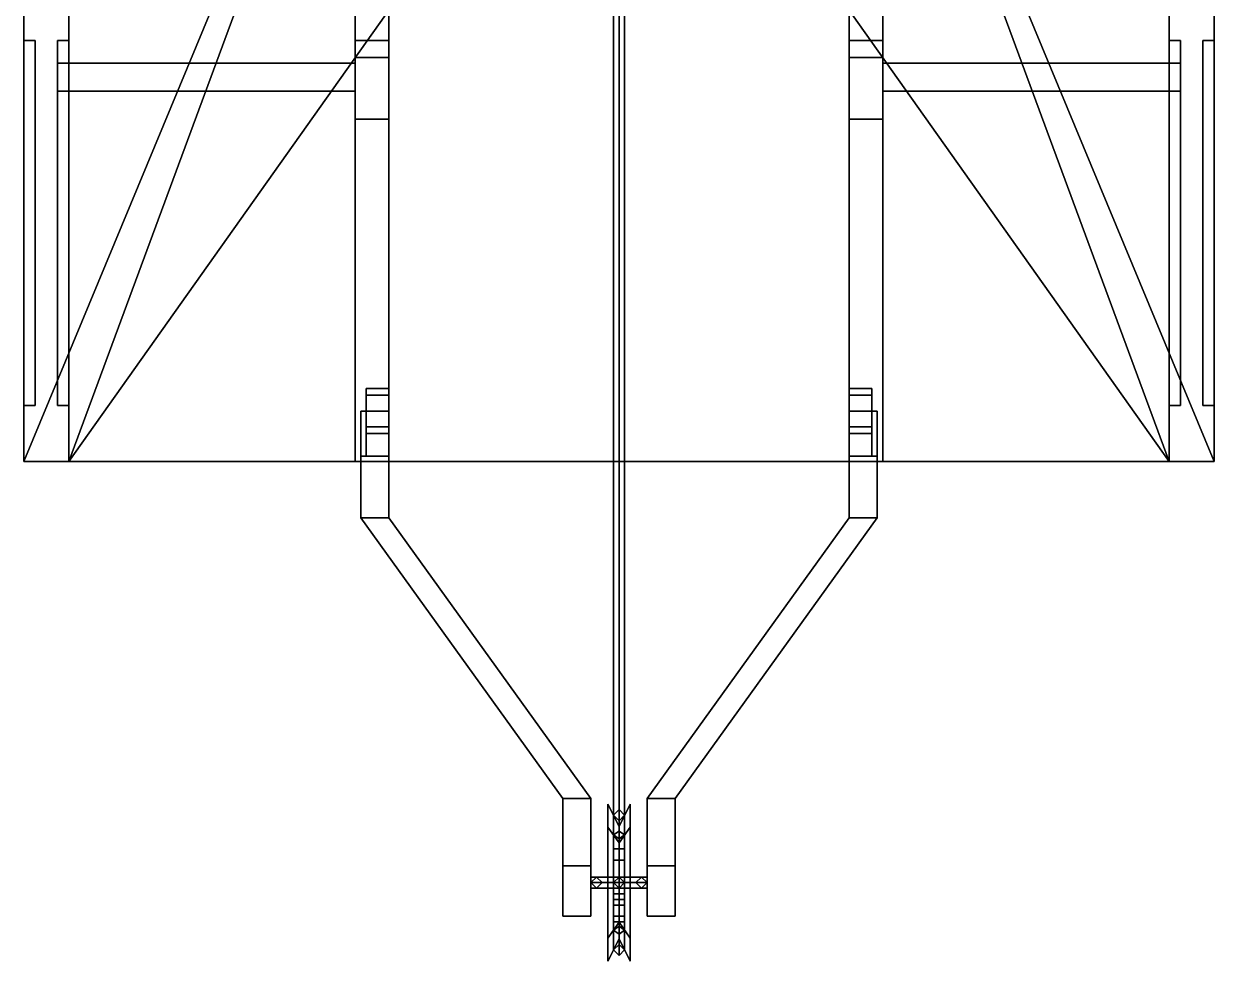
# Model space of a CAD drawing. Extents: x -1.06 to 1.06, y -3.17 to -0.06.
# Drawn here: x -1.06 to 1.06, y -3.17 to -1.5 of the extents above; entities that cross this region are included whole.
import ezdxf

# ---------------------------------------------------------------- set-up
doc = ezdxf.new("R2010")
doc.units = 0
doc.layers.add('CARGO_BOX', color=3, linetype='CONTINUOUS')

msp = doc.modelspace()

# ---------------------------------------------------------------- linework, layer by layer
at = {"layer": 'CARGO_BOX'}
for points in [[(-1.06, -2.28, 1.99), (-0.98, -2.28, 1.99), (-0.98, -0.14, 1.99), (-1.06, -0.06, 1.99)], [(-1.06, -2.18, 1.95), (-1.06, -2.28, 1.99), (-1.06, -0.06, 1.99), (-1.06, -0.14, 1.95)], [(-1.06, -0.06, 1.26), (-1.06, -2.28, 1.26), (-1.06, -2.18, 1.4), (-1.06, -0.14, 1.4)], [(-1.06, -0.06, 1.26), (-0.33, -0.24, 1.26), (-0.33, -0.52, 1.26), (-1.06, -2.28, 1.26)], [(-0.47, -1.67, 0.94), (-0.47, -1.53, 1.06), (-0.47, -0.17, 1.06), (-0.47, -0.06, 0.94)], [(-0.47, -1.67, 1.14), (-0.47, -2.28, 1.26), (-0.47, -0.06, 1.26), (-0.47, -0.17, 1.14)], [(-0.41, -0.06, 0.94), (-0.41, -0.17, 1.06), (-0.41, -1.53, 1.06), (-0.41, -1.67, 0.94)], [(-0.41, -0.17, 1.14), (-0.41, -0.06, 1.26), (-0.41, -2.28, 1.26), (-0.41, -1.67, 1.14)], [(1.06, -2.28, 1.26), (0.33, -0.52, 1.26), (0.33, -0.24, 1.26), (1.06, -0.06, 1.26)], [(0.41, -1.67, 0.94), (0.41, -1.53, 1.06), (0.41, -0.17, 1.06), (0.41, -0.06, 0.94)], [(0.41, -1.67, 1.14), (0.41, -2.28, 1.26), (0.41, -0.06, 1.26), (0.41, -0.17, 1.14)], [(0.47, -0.06, 0.94), (0.47, -0.17, 1.06), (0.47, -1.53, 1.06), (0.47, -1.67, 0.94)], [(0.47, -0.17, 1.14), (0.47, -0.06, 1.26), (0.47, -2.28, 1.26), (0.47, -1.67, 1.14)], [(0.98, -2.28, 1.99), (1.06, -2.28, 1.99), (1.06, -0.06, 1.99), (0.98, -0.14, 1.99)], [(1.06, -0.14, 1.95), (1.06, -0.06, 1.99), (1.06, -2.28, 1.99), (1.06, -2.18, 1.95)], [(1.06, -0.14, 1.4), (1.06, -2.18, 1.4), (1.06, -2.28, 1.26), (1.06, -0.06, 1.26)], [(-0.98, -0.14, 1.34), (-0.98, -0.14, 1.4), (-0.98, -2.18, 1.4), (-0.98, -2.28, 1.34)], [(-0.98, -2.18, 1.95), (-0.98, -0.14, 1.95), (-0.98, -0.14, 1.99), (-0.98, -2.28, 1.99)], [(-0.33, -0.24, 1.34), (-0.98, -0.14, 1.34), (-0.98, -2.28, 1.34), (-0.33, -0.52, 1.34)], [(0.33, -0.52, 1.34), (0.98, -2.28, 1.34), (0.98, -0.14, 1.34), (0.33, -0.24, 1.34)], [(0.98, -2.28, 1.34), (0.98, -2.18, 1.4), (0.98, -0.14, 1.4), (0.98, -0.14, 1.34)], [(0.98, -2.28, 1.99), (0.98, -0.14, 1.99), (0.98, -0.14, 1.95), (0.98, -2.18, 1.95)], [(0, -0.38, 1.41), (-0.01, -0.39, 1.41), (-0.01, -2.9451, 2.8749), (0, -2.9381, 2.8819)], [(0.01, -0.39, 1.41), (0, -0.38, 1.41), (0, -2.9381, 2.8819), (0.01, -2.9451, 2.8749)], [(-0.01, -0.39, 1.41), (0, -0.4, 1.41), (0, -2.9522, 2.8678), (-0.01, -2.9451, 2.8749)], [(0, -0.4, 1.41), (0.01, -0.39, 1.41), (0.01, -2.9451, 2.8749), (0, -2.9522, 2.8678)], [(-1.06, -2.28, 1.26), (-0.33, -0.52, 1.26), (0.33, -0.52, 1.26), (1.06, -2.28, 1.26)], [(-0.25, -1.25, 1.34), (-0.25, -0.6, 1.34), (-0.33, -0.52, 1.34), (-0.98, -2.28, 1.34)], [(0.98, -2.28, 1.34), (0.33, -0.52, 1.34), (0.25, -0.6, 1.34), (0.25, -1.25, 1.34)], [(-0.47, -1.53, 1.06), (-0.41, -1.53, 1.06), (-0.41, -1.2, 1.06), (-0.47, -1.2, 1.06)], [(0.41, -1.53, 1.06), (0.47, -1.53, 1.06), (0.47, -1.2, 1.06), (0.41, -1.2, 1.06)], [(-0.47, -1.21, 1.14), (-0.41, -1.21, 1.14), (-0.41, -1.53, 1.14), (-0.47, -1.53, 1.14)], [(0.41, -1.21, 1.14), (0.47, -1.21, 1.14), (0.47, -1.53, 1.14), (0.41, -1.53, 1.14)], [(-0.25, -1.25, 1.34), (-0.98, -2.28, 1.34), (0.98, -2.28, 1.34), (0.25, -1.25, 1.34)], [(-1.06, -1.47, 1.95), (-1.06, -1.47, 1.4), (-1.06, -1.53, 1.4), (-1.06, -1.53, 1.95)], [(-0.98, -1.53, 1.95), (-0.98, -1.53, 1.4), (-0.98, -1.47, 1.4), (-0.98, -1.47, 1.95)], [(0.98, -1.47, 1.95), (0.98, -1.47, 1.4), (0.98, -1.53, 1.4), (0.98, -1.53, 1.95)], [(1.06, -1.53, 1.95), (1.06, -1.53, 1.4), (1.06, -1.47, 1.4), (1.06, -1.47, 1.95)], [(-1.06, -1.53, 1.4), (-1.06, -2.18, 1.4), (-1.04, -2.18, 1.4), (-1.04, -1.53, 1.4)], [(-1.06, -2.18, 1.95), (-1.06, -1.53, 1.95), (-1.04, -1.53, 1.95), (-1.04, -2.18, 1.95)], [(-1.06, -1.53, 1.95), (-1.06, -1.53, 1.4), (-1.04, -1.53, 1.4), (-1.04, -1.53, 1.95)], [(-1.04, -2.18, 1.4), (-1.04, -2.18, 1.95), (-1.04, -1.53, 1.95), (-1.04, -1.53, 1.4)], [(-1, -1.53, 1.4), (-1, -2.18, 1.4), (-0.98, -2.18, 1.4), (-0.98, -1.53, 1.4)], [(-1, -2.18, 1.95), (-1, -1.53, 1.95), (-0.98, -1.53, 1.95), (-0.98, -2.18, 1.95)], [(-1, -1.53, 1.95), (-1, -1.53, 1.4), (-0.98, -1.53, 1.4), (-0.98, -1.53, 1.95)], [(-1, -1.53, 1.95), (-1, -2.18, 1.95), (-1, -2.18, 1.4), (-1, -1.53, 1.4)], [(-0.47, -1.67, 0.94), (-0.47, -1.67, 1.14), (-0.47, -1.56, 1.1), (-0.47, -1.53, 1.06)], [(-0.47, -1.53, 1.14), (-0.41, -1.53, 1.14), (-0.41, -1.56, 1.1), (-0.47, -1.56, 1.1)], [(-0.47, -1.67, 1.14), (-0.47, -1.67, 1.14), (-0.47, -1.53, 1.14), (-0.47, -1.56, 1.1)], [(-0.47, -1.56, 1.1), (-0.41, -1.56, 1.1), (-0.41, -1.53, 1.06), (-0.47, -1.53, 1.06)], [(-0.41, -1.53, 1.06), (-0.41, -1.56, 1.1), (-0.41, -1.67, 1.14), (-0.41, -1.67, 0.94)], [(-0.41, -1.56, 1.1), (-0.41, -1.53, 1.14), (-0.41, -1.67, 1.14)], [(0.41, -1.67, 0.94), (0.41, -1.67, 1.14), (0.41, -1.56, 1.1), (0.41, -1.53, 1.06)], [(0.41, -1.56, 1.1), (0.47, -1.56, 1.1), (0.47, -1.53, 1.06), (0.41, -1.53, 1.06)], [(0.41, -1.67, 1.14), (0.41, -1.67, 1.14), (0.41, -1.53, 1.14), (0.41, -1.56, 1.1)], [(0.41, -1.53, 1.14), (0.47, -1.53, 1.14), (0.47, -1.56, 1.1), (0.41, -1.56, 1.1)], [(0.47, -1.53, 1.06), (0.47, -1.56, 1.1), (0.47, -1.67, 1.14), (0.47, -1.67, 0.94)], [(0.47, -1.56, 1.1), (0.47, -1.53, 1.14), (0.47, -1.67, 1.14)], [(0.98, -1.53, 1.95), (0.98, -1.53, 1.4), (1, -1.53, 1.4), (1, -1.53, 1.95)], [(0.98, -1.53, 1.4), (0.98, -2.18, 1.4), (1, -2.18, 1.4), (1, -1.53, 1.4)], [(0.98, -2.18, 1.95), (0.98, -1.53, 1.95), (1, -1.53, 1.95), (1, -2.18, 1.95)], [(1, -2.18, 1.4), (1, -2.18, 1.95), (1, -1.53, 1.95), (1, -1.53, 1.4)], [(1.04, -1.53, 1.95), (1.04, -2.18, 1.95), (1.04, -2.18, 1.4), (1.04, -1.53, 1.4)], [(1.04, -1.53, 1.95), (1.04, -1.53, 1.4), (1.06, -1.53, 1.4), (1.06, -1.53, 1.95)], [(1.04, -1.53, 1.4), (1.04, -2.18, 1.4), (1.06, -2.18, 1.4), (1.06, -1.53, 1.4)], [(1.04, -2.18, 1.95), (1.04, -1.53, 1.95), (1.06, -1.53, 1.95), (1.06, -2.18, 1.95)], [(-0.47, -1.57, 1.26), (-0.47, -1.57, 1.1), (-0.47, -1.57, 1.1), (-1, -1.57, 1.26)], [(-1, -1.57, 1.26), (-0.47, -1.57, 1.1), (-0.47, -1.62, 1.1), (-1, -1.62, 1.26)], [(1, -1.57, 1.26), (0.47, -1.57, 1.1), (0.47, -1.57, 1.1), (0.47, -1.57, 1.26)], [(1, -1.62, 1.26), (0.47, -1.62, 1.1), (0.47, -1.57, 1.1), (1, -1.57, 1.26)], [(-1, -1.62, 1.26), (-0.47, -1.62, 1.1), (-0.47, -1.62, 1.1), (-0.47, -1.62, 1.26)], [(0.47, -1.62, 1.26), (0.47, -1.62, 1.1), (0.47, -1.62, 1.1), (1, -1.62, 1.26)], [(-0.41, -1.67, 0.94), (-0.41, -1.67, 1.14), (-0.47, -1.67, 1.14), (-0.47, -1.67, 0.94)], [(-0.41, -1.67, 1.14), (-0.41, -2.28, 1.26), (-0.47, -2.28, 1.26), (-0.47, -1.67, 1.14)], [(0.47, -1.67, 1.14), (0.47, -2.28, 1.26), (0.41, -2.28, 1.26), (0.41, -1.67, 1.14)], [(0.47, -1.67, 0.94), (0.47, -1.67, 1.14), (0.41, -1.67, 1.14), (0.41, -1.67, 0.94)], [(-0.45, -2.15, 1.01), (-0.45, -2.1617, 0.9817), (-0.45, -2.2183, 0.9817), (-0.45, -2.23, 1.01)], [(-0.45, -2.23, 1.01), (-0.45, -2.27, 1.1), (-0.45, -2.19, 1.1), (-0.45, -2.15, 1.01)], [(-0.41, -2.19, 1.1), (-0.41, -2.15, 1.01), (-0.45, -2.15, 1.01), (-0.45, -2.19, 1.1)], [(-0.41, -2.15, 1.01), (-0.41, -2.1617, 0.9817), (-0.45, -2.1617, 0.9817), (-0.45, -2.15, 1.01)], [(-0.45, -2.19, 0.97), (-0.45, -2.2183, 0.9817), (-0.45, -2.1617, 0.9817)], [(-0.41, -2.1617, 0.9817), (-0.41, -2.19, 0.97), (-0.45, -2.19, 0.97), (-0.45, -2.1617, 0.9817)], [(-0.41, -2.23, 1.01), (-0.41, -2.2183, 0.9817), (-0.41, -2.1617, 0.9817), (-0.41, -2.15, 1.01)], [(-0.41, -2.15, 1.01), (-0.41, -2.19, 1.1), (-0.41, -2.27, 1.1), (-0.41, -2.23, 1.01)], [(-0.41, -2.1617, 0.9817), (-0.41, -2.1617, 0.9817), (-0.41, -2.2183, 0.9817), (-0.41, -2.19, 0.97)], [(0.45, -2.19, 1.1), (0.45, -2.15, 1.01), (0.41, -2.15, 1.01), (0.41, -2.19, 1.1)], [(0.45, -2.15, 1.01), (0.45, -2.1617, 0.9817), (0.41, -2.1617, 0.9817), (0.41, -2.15, 1.01)], [(0.41, -2.23, 1.01), (0.41, -2.27, 1.1), (0.41, -2.19, 1.1), (0.41, -2.15, 1.01)], [(0.41, -2.15, 1.01), (0.41, -2.1617, 0.9817), (0.41, -2.2183, 0.9817), (0.41, -2.23, 1.01)], [(0.45, -2.1617, 0.9817), (0.45, -2.19, 0.97), (0.41, -2.19, 0.97), (0.41, -2.1617, 0.9817)], [(0.41, -2.19, 0.97), (0.41, -2.2183, 0.9817), (0.41, -2.1617, 0.9817)], [(0.45, -2.15, 1.01), (0.45, -2.19, 1.1), (0.45, -2.27, 1.1), (0.45, -2.23, 1.01)], [(0.45, -2.23, 1.01), (0.45, -2.2183, 0.9817), (0.45, -2.1617, 0.9817), (0.45, -2.15, 1.01)], [(0.45, -2.1617, 0.9817), (0.45, -2.1617, 0.9817), (0.45, -2.2183, 0.9817), (0.45, -2.19, 0.97)], [(-1.06, -2.18, 1.4), (-1.06, -2.18, 1.95), (-1.04, -2.18, 1.95), (-1.04, -2.18, 1.4)], [(-1.06, -2.28, 1.26), (-1.06, -2.28, 1.99), (-1.06, -2.18, 1.95), (-1.06, -2.18, 1.4)], [(-1, -2.18, 1.4), (-1, -2.18, 1.95), (-0.98, -2.18, 1.95), (-0.98, -2.18, 1.4)], [(-0.98, -2.18, 1.4), (-0.98, -2.18, 1.95), (-0.98, -2.28, 1.99), (-0.98, -2.28, 1.34)], [(0.98, -2.18, 1.4), (0.98, -2.18, 1.95), (1, -2.18, 1.95), (1, -2.18, 1.4)], [(0.98, -2.28, 1.34), (0.98, -2.28, 1.99), (0.98, -2.18, 1.95), (0.98, -2.18, 1.4)], [(1.04, -2.18, 1.4), (1.04, -2.18, 1.95), (1.06, -2.18, 1.95), (1.06, -2.18, 1.4)], [(1.06, -2.18, 1.4), (1.06, -2.18, 1.95), (1.06, -2.28, 1.99), (1.06, -2.28, 1.26)], [(-0.46, -2.19, 1.1), (-0.46, -2.38, 1.56), (-0.41, -2.38, 1.56), (-0.41, -2.19, 1.1)], [(-0.46, -2.27, 1.1), (-0.46, -2.38, 1.35), (-0.46, -2.38, 1.56), (-0.46, -2.19, 1.1)], [(-0.45, -2.19, 1.1), (-0.45, -2.27, 1.1), (-0.46, -2.27, 1.1), (-0.46, -2.19, 1.1)], [(-0.41, -2.19, 0.97), (-0.41, -2.2183, 0.9817), (-0.45, -2.2183, 0.9817), (-0.45, -2.19, 0.97)], [(-0.41, -2.38, 1.56), (-0.41, -2.38, 1.35), (-0.41, -2.27, 1.1), (-0.41, -2.19, 1.1)], [(0.41, -2.27, 1.1), (0.41, -2.38, 1.35), (0.41, -2.38, 1.56), (0.41, -2.19, 1.1)], [(0.41, -2.19, 1.1), (0.41, -2.38, 1.56), (0.46, -2.38, 1.56), (0.46, -2.19, 1.1)], [(0.45, -2.19, 0.97), (0.45, -2.2183, 0.9817), (0.41, -2.2183, 0.9817), (0.41, -2.19, 0.97)], [(0.46, -2.19, 1.1), (0.46, -2.27, 1.1), (0.45, -2.27, 1.1), (0.45, -2.19, 1.1)], [(0.46, -2.38, 1.56), (0.46, -2.38, 1.35), (0.46, -2.27, 1.1), (0.46, -2.19, 1.1)], [(-0.41, -2.2183, 0.9817), (-0.41, -2.23, 1.01), (-0.45, -2.23, 1.01), (-0.45, -2.2183, 0.9817)], [(0.45, -2.2183, 0.9817), (0.45, -2.23, 1.01), (0.41, -2.23, 1.01), (0.41, -2.2183, 0.9817)], [(-0.41, -2.23, 1.01), (-0.41, -2.27, 1.1), (-0.45, -2.27, 1.1), (-0.45, -2.23, 1.01)], [(0.45, -2.23, 1.01), (0.45, -2.27, 1.1), (0.41, -2.27, 1.1), (0.41, -2.23, 1.01)], [(-0.98, -2.28, 1.34), (-1.06, -2.28, 1.26), (1.06, -2.28, 1.26), (0.98, -2.28, 1.34)], [(-0.98, -2.28, 1.34), (-0.98, -2.28, 1.99), (-1.06, -2.28, 1.99), (-1.06, -2.28, 1.26)], [(-0.41, -2.27, 1.1), (-0.41, -2.38, 1.35), (-0.46, -2.38, 1.35), (-0.46, -2.27, 1.1)], [(0.46, -2.27, 1.1), (0.46, -2.38, 1.35), (0.41, -2.38, 1.35), (0.41, -2.27, 1.1)], [(1.06, -2.28, 1.26), (1.06, -2.28, 1.99), (0.98, -2.28, 1.99), (0.98, -2.28, 1.34)], [(-0.46, -2.38, 1.56), (-0.1, -2.88, 2.76), (-0.05, -2.88, 2.76), (-0.41, -2.38, 1.56)], [(-0.46, -2.38, 1.35), (-0.1, -2.88, 2.56), (-0.1, -2.88, 2.76), (-0.46, -2.38, 1.56)], [(-0.41, -2.38, 1.35), (-0.05, -2.88, 2.56), (-0.1, -2.88, 2.56), (-0.46, -2.38, 1.35)], [(-0.05, -2.88, 2.76), (-0.05, -2.88, 2.56), (-0.41, -2.38, 1.35), (-0.41, -2.38, 1.56)], [(0.41, -2.38, 1.35), (0.05, -2.88, 2.56), (0.05, -2.88, 2.76), (0.41, -2.38, 1.56)], [(0.46, -2.38, 1.35), (0.1, -2.88, 2.56), (0.05, -2.88, 2.56), (0.41, -2.38, 1.35)], [(0.41, -2.38, 1.56), (0.05, -2.88, 2.76), (0.1, -2.88, 2.76), (0.46, -2.38, 1.56)], [(0.1, -2.88, 2.76), (0.1, -2.88, 2.56), (0.46, -2.38, 1.35), (0.46, -2.38, 1.56)], [(-0.1, -2.88, 2.76), (-0.1, -3, 3.04), (-0.05, -3, 3.04), (-0.05, -2.88, 2.76)], [(-0.05, -2.88, 2.56), (-0.05, -3.09, 3.04), (-0.1, -3.09, 3.04), (-0.1, -2.88, 2.56)], [(-0.1, -2.88, 2.56), (-0.1, -3.09, 3.04), (-0.1, -3, 3.04), (-0.1, -2.88, 2.76)], [(-0.05, -3, 3.04), (-0.05, -3.09, 3.04), (-0.05, -2.88, 2.56), (-0.05, -2.88, 2.76)], [(0.05, -2.88, 2.56), (0.05, -3.09, 3.04), (0.05, -3, 3.04), (0.05, -2.88, 2.76)], [(0.1, -2.88, 2.56), (0.1, -3.09, 3.04), (0.05, -3.09, 3.04), (0.05, -2.88, 2.56)], [(0.05, -2.88, 2.76), (0.05, -3, 3.04), (0.1, -3, 3.04), (0.1, -2.88, 2.76)], [(0.1, -3, 3.04), (0.1, -3.09, 3.04), (0.1, -2.88, 2.56), (0.1, -2.88, 2.76)], [(0, -2.9593, 2.8607), (0, -2.93, 2.79), (-0.02, -2.89, 2.79), (-0.02, -2.931, 2.889)], [(0, -2.93, 2.79), (0, -2.9593, 2.7193), (-0.02, -2.931, 2.691), (-0.02, -2.89, 2.79)], [(-0.02, -2.931, 2.691), (-0.02, -3.17, 2.79), (-0.02, -3.129, 2.889), (-0.02, -2.89, 2.79)], [(-0.02, -2.89, 2.79), (-0.02, -3.129, 2.889), (-0.02, -3.03, 2.93), (-0.02, -2.931, 2.889)], [(-0.02, -2.931, 2.191), (-0.02, -3.17, 2.29), (-0.02, -3.129, 2.389), (-0.02, -2.89, 2.29)], [(0, -2.93, 2.29), (0, -2.9593, 2.2193), (-0.02, -2.931, 2.191), (-0.02, -2.89, 2.29)], [(-0.02, -2.89, 2.29), (-0.02, -3.129, 2.389), (-0.02, -3.03, 2.43), (-0.02, -2.931, 2.389)], [(0, -2.9593, 2.3607), (0, -2.93, 2.29), (-0.02, -2.89, 2.29), (-0.02, -2.931, 2.389)], [(0, -2.9381, 2.1981), (-0.01, -2.9451, 2.2051), (-0.01, -2.91, 2.29), (0, -2.9, 2.29)], [(0, -2.9, 2.29), (-0.01, -2.91, 2.29), (-0.01, -2.91, 2.79), (0, -2.9, 2.79)], [(0, -2.9593, 2.7193), (0, -2.93, 2.79), (0.02, -2.89, 2.79), (0.02, -2.931, 2.691)], [(0, -2.93, 2.79), (0, -2.9593, 2.8607), (0.02, -2.931, 2.889), (0.02, -2.89, 2.79)], [(0, -2.9593, 2.2193), (0, -2.93, 2.29), (0.02, -2.89, 2.29), (0.02, -2.931, 2.191)], [(0, -2.93, 2.29), (0, -2.9593, 2.3607), (0.02, -2.931, 2.389), (0.02, -2.89, 2.29)], [(0.01, -2.9451, 2.2051), (0, -2.9381, 2.1981), (0, -2.9, 2.29), (0.01, -2.91, 2.29)], [(0.01, -2.91, 2.29), (0, -2.9, 2.29), (0, -2.9, 2.79), (0.01, -2.91, 2.79)], [(0.02, -3.129, 2.691), (0.02, -2.89, 2.79), (0.02, -2.931, 2.889), (0.02, -3.17, 2.79)], [(0.02, -3.03, 2.65), (0.02, -2.931, 2.691), (0.02, -2.89, 2.79), (0.02, -3.129, 2.691)], [(0.02, -3.03, 2.15), (0.02, -2.931, 2.191), (0.02, -2.89, 2.29), (0.02, -3.129, 2.191)], [(0.02, -3.129, 2.191), (0.02, -2.89, 2.29), (0.02, -2.931, 2.389), (0.02, -3.17, 2.29)], [(-0.01, -2.9451, 2.2051), (0, -2.9522, 2.2122), (0, -2.92, 2.29), (-0.01, -2.91, 2.29)], [(-0.01, -2.91, 2.29), (0, -2.92, 2.29), (0, -2.92, 2.79), (-0.01, -2.91, 2.79)], [(0, -2.9522, 2.2122), (0.01, -2.9451, 2.2051), (0.01, -2.91, 2.29), (0, -2.92, 2.29)], [(0, -2.92, 2.29), (0.01, -2.91, 2.29), (0.01, -2.91, 2.79), (0, -2.92, 2.79)], [(0, -3.03, 2.89), (0, -2.9593, 2.8607), (-0.02, -2.931, 2.889), (-0.02, -3.03, 2.93)], [(0, -2.9593, 2.7193), (0, -3.03, 2.69), (-0.02, -3.03, 2.65), (-0.02, -2.931, 2.691)], [(-0.02, -3.03, 2.65), (-0.02, -3.129, 2.691), (-0.02, -3.17, 2.79), (-0.02, -2.931, 2.691)], [(-0.02, -3.03, 2.15), (-0.02, -3.129, 2.191), (-0.02, -3.17, 2.29), (-0.02, -2.931, 2.191)], [(0, -2.9593, 2.2193), (0, -3.03, 2.19), (-0.02, -3.03, 2.15), (-0.02, -2.931, 2.191)], [(0, -3.03, 2.39), (0, -2.9593, 2.3607), (-0.02, -2.931, 2.389), (-0.02, -3.03, 2.43)], [(0, -2.9381, 2.8819), (-0.01, -2.9451, 2.8749), (-0.01, -3.03, 2.91), (0, -3.03, 2.92)], [(0, -3.03, 2.16), (-0.01, -3.03, 2.17), (-0.01, -2.9451, 2.2051), (0, -2.9381, 2.1981)], [(-0.01, -2.9451, 2.8749), (0, -2.9522, 2.8678), (0, -3.03, 2.9), (-0.01, -3.03, 2.91)], [(-0.01, -3.03, 2.17), (0, -3.03, 2.18), (0, -2.9522, 2.2122), (-0.01, -2.9451, 2.2051)], [(0, -3.03, 2.69), (0, -2.9593, 2.7193), (0.02, -2.931, 2.691), (0.02, -3.03, 2.65)], [(0, -2.9593, 2.8607), (0, -3.03, 2.89), (0.02, -3.03, 2.93), (0.02, -2.931, 2.889)], [(0, -3.03, 2.19), (0, -2.9593, 2.2193), (0.02, -2.931, 2.191), (0.02, -3.03, 2.15)], [(0, -2.9593, 2.3607), (0, -3.03, 2.39), (0.02, -3.03, 2.43), (0.02, -2.931, 2.389)], [(0.01, -2.9451, 2.8749), (0, -2.9381, 2.8819), (0, -3.03, 2.92), (0.01, -3.03, 2.91)], [(0.01, -3.03, 2.17), (0, -3.03, 2.16), (0, -2.9381, 2.1981), (0.01, -2.9451, 2.2051)], [(0, -2.9522, 2.8678), (0.01, -2.9451, 2.8749), (0.01, -3.03, 2.91), (0, -3.03, 2.9)], [(0, -3.03, 2.18), (0.01, -3.03, 2.17), (0.01, -2.9451, 2.2051), (0, -2.9522, 2.2122)], [(0.02, -3.17, 2.79), (0.02, -2.931, 2.889), (0.02, -3.03, 2.93), (0.02, -3.129, 2.889)], [(0.02, -3.17, 2.29), (0.02, -2.931, 2.389), (0.02, -3.03, 2.43), (0.02, -3.129, 2.389)], [(-0.01, -2.97, 1.8), (-0.01, -3.03, 1.8), (-0.01, -3.06, 1.86), (-0.01, -2.99, 1.86)], [(0.01, -2.99, 1.86), (0.01, -2.97, 1.8), (-0.01, -2.97, 1.8), (-0.01, -2.99, 1.86)], [(0.01, -2.97, 1.8), (0.01, -2.97, 1.72), (-0.01, -2.97, 1.72), (-0.01, -2.97, 1.8)], [(-0.01, -2.97, 1.72), (-0.01, -3.03, 1.76), (-0.01, -3.03, 1.8), (-0.01, -2.97, 1.8)], [(-0.01, -3.03, 1.71), (-0.01, -3.05, 1.76), (-0.01, -3.03, 1.76), (-0.01, -2.97, 1.72)], [(0.01, -2.97, 1.72), (0.01, -3.03, 1.71), (-0.01, -3.03, 1.71), (-0.01, -2.97, 1.72)], [(0.01, -3.06, 1.86), (0.01, -3.03, 1.8), (0.01, -2.97, 1.8), (0.01, -2.99, 1.86)], [(0.01, -3.03, 1.8), (0.01, -3.03, 1.76), (0.01, -2.97, 1.72), (0.01, -2.97, 1.8)], [(0.01, -3.03, 1.76), (0.01, -3.05, 1.76), (0.01, -3.03, 1.71), (0.01, -2.97, 1.72)], [(-0.1, -3, 3.04), (-0.1, -3, 3.09), (-0.05, -3, 3.09), (-0.05, -3, 3.04)], [(-0.1, -3, 3.09), (-0.1, -3.09, 3.09), (-0.05, -3.09, 3.09), (-0.05, -3, 3.09)], [(-0.1, -3.09, 3.04), (-0.1, -3.09, 3.09), (-0.1, -3, 3.09), (-0.1, -3, 3.04)], [(-0.05, -3, 3.09), (-0.05, -3.09, 3.09), (-0.05, -3.09, 3.04), (-0.05, -3, 3.04)], [(-0.01, -2.99, 1.86), (-0.01, -3.06, 1.86), (-0.01, -3.06, 1.95), (-0.01, -2.99, 1.95)], [(0.01, -2.99, 1.95), (0.01, -2.99, 1.86), (-0.01, -2.99, 1.86), (-0.01, -2.99, 1.95)], [(-0.01, -2.99, 1.95), (-0.01, -3.06, 1.95), (0.01, -3.06, 1.95), (0.01, -2.99, 1.95)], [(0.01, -3.06, 1.95), (0.01, -3.06, 1.86), (0.01, -2.99, 1.86), (0.01, -2.99, 1.95)], [(0.05, -3, 3.04), (0.05, -3, 3.09), (0.1, -3, 3.09), (0.1, -3, 3.04)], [(0.05, -3, 3.09), (0.05, -3.09, 3.09), (0.1, -3.09, 3.09), (0.1, -3, 3.09)], [(0.05, -3.09, 3.04), (0.05, -3.09, 3.09), (0.05, -3, 3.09), (0.05, -3, 3.04)], [(0.1, -3, 3.09), (0.1, -3.09, 3.09), (0.1, -3.09, 3.04), (0.1, -3, 3.04)], [(0.05, -3.03, 3.08), (0.05, -3.02, 3.07), (-0.05, -3.02, 3.07), (-0.05, -3.03, 3.08)], [(0.05, -3.02, 3.07), (0.05, -3.03, 3.06), (-0.05, -3.03, 3.06), (-0.05, -3.02, 3.07)], [(-0.05, -3.03, 3.06), (-0.04, -3.02, 3.07), (-0.04, -3.02, 2.79), (-0.05, -3.03, 2.78)], [(-0.02, -3.02, 2.79), (-0.02, -3.03, 2.78), (-0.05, -3.03, 2.78), (-0.04, -3.02, 2.79)], [(-0.02, -3.03, 2.3), (-0.02, -3.02, 2.29), (-0.04, -3.02, 2.29), (-0.05, -3.03, 2.3)], [(-0.05, -3.03, 2.3), (-0.04, -3.02, 2.29), (-0.04, -3.02, 2.02), (-0.05, -3.03, 2.01)], [(0.04, -3.02, 2.02), (0.05, -3.03, 2.01), (-0.05, -3.03, 2.01), (-0.04, -3.02, 2.02)], [(0.05, -3.04, 3.07), (0.05, -3.03, 3.08), (-0.05, -3.03, 3.08), (-0.05, -3.04, 3.07)], [(0.05, -3.03, 3.06), (0.05, -3.04, 3.07), (-0.05, -3.04, 3.07), (-0.05, -3.03, 3.06)], [(-0.04, -3.04, 3.07), (-0.05, -3.03, 3.06), (-0.05, -3.03, 2.78), (-0.04, -3.04, 2.79)], [(-0.02, -3.03, 2.78), (-0.02, -3.04, 2.79), (-0.04, -3.04, 2.79), (-0.05, -3.03, 2.78)], [(-0.02, -3.04, 2.29), (-0.02, -3.03, 2.3), (-0.05, -3.03, 2.3), (-0.04, -3.04, 2.29)], [(-0.04, -3.04, 2.29), (-0.05, -3.03, 2.3), (-0.05, -3.03, 2.01), (-0.04, -3.04, 2.02)], [(0.05, -3.03, 2.01), (0.04, -3.04, 2.02), (-0.04, -3.04, 2.02), (-0.05, -3.03, 2.01)], [(-0.04, -3.02, 3.07), (-0.03, -3.03, 3.06), (-0.03, -3.03, 2.8), (-0.04, -3.02, 2.79)], [(-0.02, -3.03, 2.8), (-0.02, -3.02, 2.79), (-0.04, -3.02, 2.79), (-0.03, -3.03, 2.8)], [(-0.02, -3.02, 2.29), (-0.02, -3.03, 2.28), (-0.03, -3.03, 2.28), (-0.04, -3.02, 2.29)], [(-0.04, -3.02, 2.29), (-0.03, -3.03, 2.28), (-0.03, -3.03, 2.03), (-0.04, -3.02, 2.02)], [(0.03, -3.03, 2.03), (0.04, -3.02, 2.02), (-0.04, -3.02, 2.02), (-0.03, -3.03, 2.03)], [(-0.03, -3.03, 3.06), (-0.04, -3.04, 3.07), (-0.04, -3.04, 2.79), (-0.03, -3.03, 2.8)], [(-0.02, -3.04, 2.79), (-0.02, -3.03, 2.8), (-0.03, -3.03, 2.8), (-0.04, -3.04, 2.79)], [(-0.02, -3.03, 2.28), (-0.02, -3.04, 2.29), (-0.04, -3.04, 2.29), (-0.03, -3.03, 2.28)], [(-0.03, -3.03, 2.28), (-0.04, -3.04, 2.29), (-0.04, -3.04, 2.02), (-0.03, -3.03, 2.03)], [(0.04, -3.04, 2.02), (0.03, -3.03, 2.03), (-0.03, -3.03, 2.03), (-0.04, -3.04, 2.02)], [(0, -3.1007, 2.8607), (0, -3.03, 2.89), (-0.02, -3.03, 2.93), (-0.02, -3.129, 2.889)], [(0, -3.03, 2.69), (0, -3.1007, 2.7193), (-0.02, -3.129, 2.691), (-0.02, -3.03, 2.65)], [(0, -3.03, 2.19), (0, -3.1007, 2.2193), (-0.02, -3.129, 2.191), (-0.02, -3.03, 2.15)], [(0, -3.1007, 2.3607), (0, -3.03, 2.39), (-0.02, -3.03, 2.43), (-0.02, -3.129, 2.389)], [(-0.01, -3.03, 2.01), (0, -3.02, 2.02), (0, -3.02, 1.95), (-0.01, -3.03, 1.95)], [(-0.01, -3.03, 2.91), (0, -3.03, 2.9), (0, -3.1078, 2.8678), (-0.01, -3.1149, 2.8749)], [(0, -3.03, 2.92), (-0.01, -3.03, 2.91), (-0.01, -3.1149, 2.8749), (0, -3.1219, 2.8819)], [(0, -3.03, 2.18), (-0.01, -3.03, 2.17), (-0.01, -3.1149, 2.2051), (0, -3.1078, 2.2122)], [(-0.01, -3.03, 2.17), (0, -3.03, 2.16), (0, -3.1219, 2.1981), (-0.01, -3.1149, 2.2051)], [(-0.01, -3.06, 1.86), (-0.01, -3.03, 1.8), (0.01, -3.03, 1.8), (0.01, -3.06, 1.86)], [(-0.01, -3.03, 1.8), (-0.01, -3.03, 1.76), (0.01, -3.03, 1.76), (0.01, -3.03, 1.8)], [(-0.01, -3.03, 1.76), (-0.01, -3.05, 1.76), (0.01, -3.05, 1.76), (0.01, -3.03, 1.76)], [(0.01, -3.03, 1.71), (0.01, -3.07, 1.72), (-0.01, -3.07, 1.72), (-0.01, -3.03, 1.71)], [(-0.01, -3.07, 1.72), (-0.01, -3.07, 1.8), (-0.01, -3.05, 1.76), (-0.01, -3.03, 1.71)], [(0, -3.04, 2.02), (-0.01, -3.03, 2.01), (-0.01, -3.03, 1.95), (0, -3.04, 1.95)], [(0, -3.02, 2.02), (0.01, -3.03, 2.01), (0.01, -3.03, 1.95), (0, -3.02, 1.95)], [(0, -3.1007, 2.7193), (0, -3.03, 2.69), (0.02, -3.03, 2.65), (0.02, -3.129, 2.691)], [(0, -3.03, 2.89), (0, -3.1007, 2.8607), (0.02, -3.129, 2.889), (0.02, -3.03, 2.93)], [(0, -3.03, 2.9), (0.01, -3.03, 2.91), (0.01, -3.1149, 2.8749), (0, -3.1078, 2.8678)], [(0.01, -3.03, 2.91), (0, -3.03, 2.92), (0, -3.1219, 2.8819), (0.01, -3.1149, 2.8749)], [(0, -3.1007, 2.2193), (0, -3.03, 2.19), (0.02, -3.03, 2.15), (0.02, -3.129, 2.191)], [(0, -3.03, 2.39), (0, -3.1007, 2.3607), (0.02, -3.129, 2.389), (0.02, -3.03, 2.43)], [(0.01, -3.03, 2.17), (0, -3.03, 2.18), (0, -3.1078, 2.2122), (0.01, -3.1149, 2.2051)], [(0, -3.03, 2.16), (0.01, -3.03, 2.17), (0.01, -3.1149, 2.2051), (0, -3.1219, 2.1981)], [(0.01, -3.03, 2.01), (0, -3.04, 2.02), (0, -3.04, 1.95), (0.01, -3.03, 1.95)], [(0.01, -3.05, 1.76), (0.01, -3.07, 1.8), (0.01, -3.07, 1.72), (0.01, -3.03, 1.71)], [(0.02, -3.02, 2.79), (0.02, -3.03, 2.8), (0.03, -3.03, 2.8), (0.04, -3.02, 2.79)], [(0.02, -3.03, 2.78), (0.02, -3.02, 2.79), (0.04, -3.02, 2.79), (0.05, -3.03, 2.78)], [(0.02, -3.02, 2.29), (0.02, -3.03, 2.3), (0.05, -3.03, 2.3), (0.04, -3.02, 2.29)], [(0.02, -3.03, 2.28), (0.02, -3.02, 2.29), (0.04, -3.02, 2.29), (0.03, -3.03, 2.28)], [(0.02, -3.03, 2.8), (0.02, -3.04, 2.79), (0.04, -3.04, 2.79), (0.03, -3.03, 2.8)], [(0.02, -3.04, 2.79), (0.02, -3.03, 2.78), (0.05, -3.03, 2.78), (0.04, -3.04, 2.79)], [(0.02, -3.03, 2.3), (0.02, -3.04, 2.29), (0.04, -3.04, 2.29), (0.05, -3.03, 2.3)], [(0.02, -3.04, 2.29), (0.02, -3.03, 2.28), (0.03, -3.03, 2.28), (0.04, -3.04, 2.29)], [(0.03, -3.03, 3.06), (0.04, -3.02, 3.07), (0.04, -3.02, 2.79), (0.03, -3.03, 2.8)], [(0.03, -3.03, 2.28), (0.04, -3.02, 2.29), (0.04, -3.02, 2.02), (0.03, -3.03, 2.03)], [(0.04, -3.04, 3.07), (0.03, -3.03, 3.06), (0.03, -3.03, 2.8), (0.04, -3.04, 2.79)], [(0.04, -3.04, 2.29), (0.03, -3.03, 2.28), (0.03, -3.03, 2.03), (0.04, -3.04, 2.02)], [(0.04, -3.02, 3.07), (0.05, -3.03, 3.06), (0.05, -3.03, 2.78), (0.04, -3.02, 2.79)], [(0.04, -3.02, 2.29), (0.05, -3.03, 2.3), (0.05, -3.03, 2.01), (0.04, -3.02, 2.02)], [(0.05, -3.03, 3.06), (0.04, -3.04, 3.07), (0.04, -3.04, 2.79), (0.05, -3.03, 2.78)], [(0.05, -3.03, 2.3), (0.04, -3.04, 2.29), (0.04, -3.04, 2.02), (0.05, -3.03, 2.01)], [(-0.01, -3.05, 1.76), (-0.01, -3.07, 1.8), (0.01, -3.07, 1.8), (0.01, -3.05, 1.76)], [(-0.01, -3.06, 1.95), (-0.01, -3.06, 1.86), (0.01, -3.06, 1.86), (0.01, -3.06, 1.95)], [(-0.01, -3.09, 1.75), (-0.01, -3.1, 1.8), (-0.01, -3.07, 1.8), (-0.01, -3.07, 1.72)], [(0.01, -3.07, 1.72), (0.01, -3.09, 1.75), (-0.01, -3.09, 1.75), (-0.01, -3.07, 1.72)], [(-0.01, -3.07, 1.8), (-0.01, -3.1, 1.8), (0.01, -3.1, 1.8), (0.01, -3.07, 1.8)], [(0.01, -3.07, 1.8), (0.01, -3.1, 1.8), (0.01, -3.09, 1.75), (0.01, -3.07, 1.72)], [(-0.1, -3.09, 3.09), (-0.1, -3.09, 3.04), (-0.05, -3.09, 3.04), (-0.05, -3.09, 3.09)], [(0.01, -3.09, 1.75), (0.01, -3.1, 1.8), (-0.01, -3.1, 1.8), (-0.01, -3.09, 1.75)], [(0.05, -3.09, 3.09), (0.05, -3.09, 3.04), (0.1, -3.09, 3.04), (0.1, -3.09, 3.09)], [(0, -3.13, 2.79), (0, -3.1007, 2.8607), (-0.02, -3.129, 2.889), (-0.02, -3.17, 2.79)], [(0, -3.1007, 2.7193), (0, -3.13, 2.79), (-0.02, -3.17, 2.79), (-0.02, -3.129, 2.691)], [(0, -3.1007, 2.2193), (0, -3.13, 2.29), (-0.02, -3.17, 2.29), (-0.02, -3.129, 2.191)], [(0, -3.13, 2.29), (0, -3.1007, 2.3607), (-0.02, -3.129, 2.389), (-0.02, -3.17, 2.29)], [(-0.01, -3.1149, 2.8749), (0, -3.1078, 2.8678), (0, -3.14, 2.79), (-0.01, -3.15, 2.79)], [(0, -3.1078, 2.2122), (-0.01, -3.1149, 2.2051), (-0.01, -3.15, 2.29), (0, -3.14, 2.29)], [(0, -3.1219, 2.8819), (-0.01, -3.1149, 2.8749), (-0.01, -3.15, 2.79), (0, -3.16, 2.79)], [(-0.01, -3.1149, 2.2051), (0, -3.1219, 2.1981), (0, -3.16, 2.29), (-0.01, -3.15, 2.29)], [(0, -3.13, 2.79), (0, -3.1007, 2.7193), (0.02, -3.129, 2.691), (0.02, -3.17, 2.79)], [(0, -3.1007, 2.8607), (0, -3.13, 2.79), (0.02, -3.17, 2.79), (0.02, -3.129, 2.889)], [(0, -3.13, 2.29), (0, -3.1007, 2.2193), (0.02, -3.129, 2.191), (0.02, -3.17, 2.29)], [(0, -3.1007, 2.3607), (0, -3.13, 2.29), (0.02, -3.17, 2.29), (0.02, -3.129, 2.389)], [(0, -3.1078, 2.8678), (0.01, -3.1149, 2.8749), (0.01, -3.15, 2.79), (0, -3.14, 2.79)], [(0.01, -3.1149, 2.2051), (0, -3.1078, 2.2122), (0, -3.14, 2.29), (0.01, -3.15, 2.29)], [(0.01, -3.1149, 2.8749), (0, -3.1219, 2.8819), (0, -3.16, 2.79), (0.01, -3.15, 2.79)], [(0, -3.1219, 2.1981), (0.01, -3.1149, 2.2051), (0.01, -3.15, 2.29), (0, -3.16, 2.29)], [(0, -3.14, 2.29), (-0.01, -3.15, 2.29), (-0.01, -3.15, 2.79), (0, -3.14, 2.79)], [(-0.01, -3.15, 2.29), (0, -3.16, 2.29), (0, -3.16, 2.79), (-0.01, -3.15, 2.79)], [(0.01, -3.15, 2.29), (0, -3.14, 2.29), (0, -3.14, 2.79), (0.01, -3.15, 2.79)], [(0, -3.16, 2.29), (0.01, -3.15, 2.29), (0.01, -3.15, 2.79), (0, -3.16, 2.79)]]:
    msp.add_3dface(points, dxfattribs=at)

doc.saveas('drawing.dxf')
